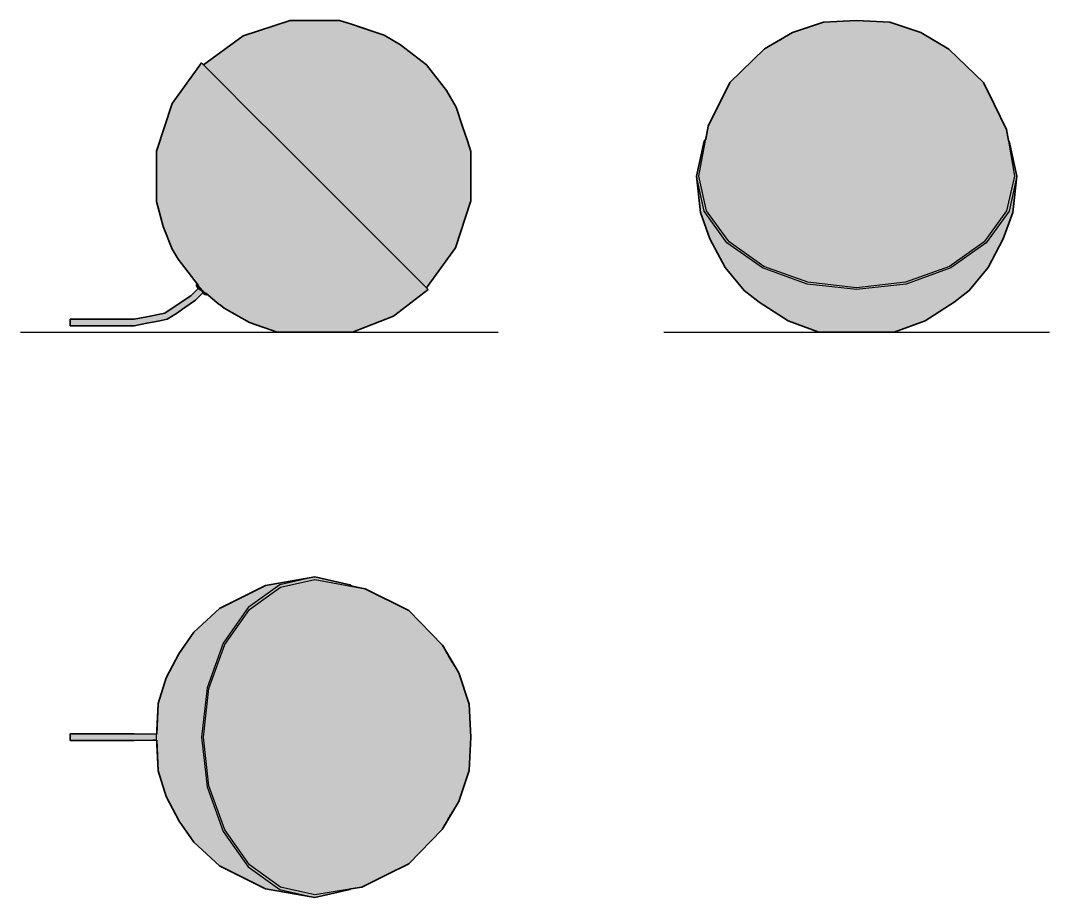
# Model space of a CAD drawing. Header units: millimetres. Extents: x 0 to 802, y -441 to 243.
import ezdxf

# ---------------------------------------------------------------- set-up
doc = ezdxf.new("R2010")
doc.units = ezdxf.units.MM
doc.layers.add('Blocks', color=7, linetype='Continuous')
doc.layers.add('Blocks$Fill', color=7, linetype='Continuous', true_color=0xffffff)
for name, color, linetype, lineweight, true_color in [('Blocks$Inner', 7, 'Continuous', 25, 0x007f00), ('Blocks$Outline', 7, 'Continuous', 35, 0xff3f3f), ('Groud', 7, 'Continuous', 25, 0x243775)]:
    doc.layers.add(name, color=color, linetype=linetype, lineweight=lineweight, true_color=true_color)

# ---------------------------------------------------------------- blocks, each defined once
blk = doc.blocks.new('VL Studio Ø250 Table Lamp Top')
at = {"layer": 'Blocks$Fill'}
blk.add_hatch(color=256, dxfattribs=at).paths.add_polyline_path([(264.1, 101.37), (230.13, 118.34), (219.89, 120.21), (218.27, 121.38), (190.96, 127.5), (152.36, 120.77), (116.62, 102.98), (96.62, 84.41), (84.91, 67.61), (74.98, 48.76), (68.79, 28.79), (67.62, 4.95), (50, 5), (0, 5), (0, 0), (50, 0), (67.61, 0.12), (68.79, -23.79), (74.98, -43.75), (85.05, -62.99), (96.62, -79.41), (116.62, -97.98), (152.36, -115.77), (190.96, -122.5), (218.27, -116.38), (218.97, -115.88), (227.58, -114.46), (264.1, -96.37), (290.22, -69.52), (303.23, -47.59), (311.17, -23.37), (312.44, 2.5), (311.17, 28.37), (303.25, 52.62), (290.39, 74.3)], flags=0)
at = {"layer": 'Blocks$Inner'}
for points in [[(190.96, 127.5), (163.64, 121.38), (139, 103.63), (119.45, 75.97), (106.89, 41.13), (102.57, 2.5), (106.89, -36.13), (119.45, -70.97), (139, -98.63), (163.64, -116.38), (190.96, -122.5)], [(290.22, -69.52), (264.1, -96.37), (247.17, -104.64), (227.58, -114.46), (190.96, -120.5), (164.08, -114.48), (139.83, -97.01), (120.59, -69.8), (108.24, -35.51), (103.98, 2.5), (108.24, 40.51), (120.59, 74.8), (139.83, 102.01), (164.08, 119.48), (190.96, 125.5), (230.13, 118.34), (264.1, 101.37), (290.39, 74.3)], [(219.89, 120.21), (218.27, 121.38), (190.96, 127.5), (152.36, 120.77)], [(116.62, -97.98), (96.62, -79.41), (85.05, -62.99), (74.98, -43.75), (68.79, -23.79), (67.5, 2.5), (68.79, 28.79), (74.98, 48.76), (84.91, 67.61), (96.62, 84.41), (116.62, 102.98)], [(303.25, 52.62), (311.17, 28.37), (312.44, 2.5), (311.17, -23.37), (303.23, -47.59)], [(67.62, 4.95), (66.77, 4.96), (50, 5), (0, 5), (0, 4.91), (0, 4.67), (0, 4.27), (0, 3.75), (0, 3.15), (0, 2.5), (0, 1.85), (0, 1.25), (0, 0.73), (0, 0.33), (0, 0.09), (0, 0), (50, 0), (64.45, 0.15), (67.62, 0.12)], [(218.97, -115.88), (218.27, -116.38), (190.96, -122.5), (152.36, -115.77)]]:
    blk.add_lwpolyline(points, dxfattribs=at)
for points in [[(116.62, 102.98), (134.43, 111.76), (152.36, 120.77), (116.62, 102.98)], [(290.39, 74.3), (296.6, 63.06), (303.25, 52.62), (290.39, 74.3)], [(303.23, -47.59), (296.6, -58.06), (290.22, -69.52), (303.23, -47.59)], [(116.62, -97.98), (152.36, -115.77), (134.43, -106.76), (116.62, -97.98)]]:
    blk.add_open_spline(points, degree=1, dxfattribs=at)
blk.add_open_spline([(67.59, 4.31), (67.41, 4.31), (67.58, 4.26)], degree=1, knots=[1.98641491, 1.98641491, 2, 2.02701271, 2.02701271], dxfattribs=at)
at = {"layer": 'Blocks$Outline'}
for points in [[(152.36, 120.77), (116.62, 102.98)], [(218.27, 121.38), (190.96, 127.5), (152.36, 120.77)], [(219.89, 120.21), (218.27, 121.38)], [(230.13, 118.34), (219.89, 120.21)], [(264.1, 101.37), (230.13, 118.34)], [(116.62, 102.98), (96.62, 84.41), (84.91, 67.61), (74.98, 48.76), (68.79, 28.79)], [(290.39, 74.3), (264.1, 101.37)], [(303.25, 52.62), (290.39, 74.3)], [(311.17, 28.37), (303.25, 52.62)], [(68.79, 28.79), (67.62, 4.95)], [(312.44, 2.5), (311.17, 28.37)], [(50, 5), (0, 5)], [(0, 5), (0, 4.91), (0, 4.67), (0, 4.27), (0, 3.75), (0, 3.15), (0, 2.5), (0, 1.85), (0, 1.25), (0, 0.73), (0, 0.33), (0, 0.09), (0, 0)], [(0, 0), (50, 0)], [(67.62, 4.95), (66.77, 4.96), (50, 5)], [(50, 0), (64.45, 0.15), (67.61, 0.12)], [(67.61, 0.12), (68.79, -23.79)], [(311.17, -23.37), (312.44, 2.5)], [(68.79, -23.79), (74.98, -43.75), (85.05, -62.99), (96.62, -79.41), (116.62, -97.98)], [(303.23, -47.59), (311.17, -23.37)], [(290.22, -69.52), (303.23, -47.59)], [(264.1, -96.37), (290.22, -69.52)], [(116.62, -97.98), (152.36, -115.77)], [(227.58, -114.46), (247.17, -104.64), (264.1, -96.37)], [(152.36, -115.77), (190.96, -122.5)], [(190.96, -122.5), (218.27, -116.38)], [(218.27, -116.38), (218.97, -115.88)], [(218.97, -115.88), (227.58, -114.46)]]:
    blk.add_lwpolyline(points, dxfattribs=at)
blk = doc.blocks.new('VL Studio Ø250 Table Lamp Front')
at = {"layer": 'Blocks$Fill'}
blk.add_hatch(color=256, dxfattribs=at).paths.add_polyline_path([(222.36, 220.77), (200.43, 233.77), (176.21, 241.72), (150.34, 242.99), (124.47, 241.72), (100.22, 233.79), (78.54, 220.94), (51.47, 194.64), (34.5, 160.67), (32.63, 150.44), (31.46, 148.81), (25.34, 121.5), (28.57, 93.28), (35.97, 72.73), (47.74, 50.44), (62.58, 32.52), (74.28, 23.42), (93.2, 11.08), (96.99, 8.83), (120.97, 0), (122.4, 0), (126.57, 0), (133.07, 0), (141.26, 0), (150.34, 0), (159.42, 0), (167.61, 0), (174.11, 0), (178.28, 0), (179.71, 0), (203.69, 8.83), (207.48, 11.08), (226.4, 23.42), (238.1, 32.52), (252.94, 50.44), (264.71, 72.73), (272.11, 93.28), (275.34, 121.5), (269.22, 148.81), (268.72, 149.51), (267.3, 158.13), (249.21, 194.64)], flags=0)
at = {"layer": 'Blocks$Inner'}
for points in [[(100.22, 233.79), (124.47, 241.72), (150.34, 242.99), (176.21, 241.72), (200.43, 233.77)], [(222.36, 220.77), (249.21, 194.64), (257.48, 177.71), (267.3, 158.13), (273.34, 121.5), (267.32, 94.62), (249.85, 70.38), (222.64, 51.14), (188.35, 38.78), (150.34, 34.53), (112.33, 38.78), (78.04, 51.14), (50.83, 70.38), (33.36, 94.62), (27.34, 121.5), (34.5, 160.67), (51.47, 194.64), (78.54, 220.94)], [(32.63, 150.44), (31.46, 148.81), (25.34, 121.5), (28.57, 93.28), (35.97, 72.73), (47.74, 50.44), (62.58, 32.52), (74.28, 23.42), (93.2, 11.08), (96.99, 8.83), (120.97, 0), (122.4, 0), (126.57, 0), (133.07, 0), (141.26, 0), (150.34, 0), (159.42, 0), (167.61, 0), (174.11, 0), (178.28, 0), (179.71, 0), (203.69, 8.83), (207.48, 11.08), (226.4, 23.42), (238.1, 32.52), (252.94, 50.44), (264.71, 72.73), (272.11, 93.28), (275.34, 121.5), (269.22, 94.19), (251.47, 69.55), (223.81, 49.99), (188.97, 37.44), (150.34, 33.11), (111.71, 37.44), (76.87, 49.99), (49.21, 69.55), (31.46, 94.19), (25.34, 121.5)], [(275.34, 121.5), (269.22, 148.81), (268.72, 149.51)]]:
    blk.add_lwpolyline(points, dxfattribs=at)
for points in [[(78.54, 220.94), (89.78, 227.14), (100.22, 233.79), (78.54, 220.94)], [(200.43, 233.77), (210.9, 227.14), (222.36, 220.77), (200.43, 233.77)]]:
    blk.add_open_spline(points, degree=1, dxfattribs=at)
at = {"layer": 'Blocks$Outline'}
for points in [[(124.47, 241.72), (100.22, 233.79)], [(150.34, 242.99), (124.47, 241.72)], [(176.21, 241.72), (150.34, 242.99)], [(200.43, 233.77), (176.21, 241.72)], [(100.22, 233.79), (78.54, 220.94)], [(222.36, 220.77), (200.43, 233.77)], [(78.54, 220.94), (51.47, 194.64)], [(249.21, 194.64), (222.36, 220.77)], [(51.47, 194.64), (34.5, 160.67)], [(267.3, 158.13), (257.48, 177.71), (249.21, 194.64)], [(34.5, 160.67), (32.63, 150.44)], [(268.72, 149.51), (267.3, 158.13)], [(31.46, 148.81), (25.34, 121.5), (28.57, 93.28), (35.97, 72.73), (47.74, 50.44), (62.58, 32.52), (74.28, 23.42)], [(32.63, 150.44), (31.46, 148.81)], [(269.22, 148.81), (268.72, 149.51)], [(275.34, 121.5), (269.22, 148.81)], [(226.4, 23.42), (238.1, 32.52), (252.94, 50.44), (264.71, 72.73), (272.11, 93.28), (275.34, 121.5)], [(74.28, 23.42), (93.2, 11.08), (96.99, 8.83)], [(203.69, 8.83), (207.48, 11.08), (226.4, 23.42)], [(96.99, 8.83), (120.97, 0)], [(179.71, 0), (203.69, 8.83)], [(120.97, 0), (122.4, 0)], [(122.4, 0), (126.57, 0)], [(126.57, 0), (133.07, 0)], [(133.07, 0), (141.26, 0)], [(141.26, 0), (150.34, 0)], [(150.34, 0), (159.42, 0)], [(159.42, 0), (167.61, 0)], [(167.61, 0), (174.11, 0)], [(174.11, 0), (178.28, 0)], [(178.28, 0), (179.71, 0)]]:
    blk.add_lwpolyline(points, dxfattribs=at)
blk = doc.blocks.new('VL Studio Ø250 Table Lamp Side')
at = {"layer": 'Blocks$Fill'}
blk.add_hatch(color=256, dxfattribs=at).paths.add_polyline_path([(296.41, 224.03), (283.51, 231.62), (248.8, 242.99), (210.32, 242.99), (173.72, 231.09), (142.58, 208.47), (141.17, 209.89), (118.18, 178.25), (106.1, 141.05), (106.1, 101.95), (111.32, 82.38), (118.18, 64.75), (122.92, 56.88), (138.61, 36.44), (138.23, 36.11), (137.17, 37.17), (137.26, 36.36), (137.32, 35.79), (137.65, 35.31), (138.1, 34.64), (138.64, 34.1), (132.8, 28.26), (124.53, 22.74), (112.52, 14.71), (98.35, 11.89), (88.6, 9.96), (38.6, 9.96), (38.6, 5.04), (38.6, 4.96), (88.6, 4.96), (98.35, 6.89), (114.43, 10.09), (121.64, 14.37), (128.07, 19.21), (136.33, 24.73), (142.17, 30.57), (142.71, 30.03), (143.38, 29.58), (143.86, 29.25), (144.43, 29.19), (145.24, 29.1), (144.18, 30.17), (144.4, 30.42), (155.62, 21.09), (158.7, 18.52), (178.6, 7.36), (200.19, 0), (201.61, 0), (205.78, 0), (212.28, 0), (220.47, 0), (229.54, 0), (238.62, 0), (246.81, 0), (253.32, 0), (257.49, 0), (258.93, 0), (290.72, 12.49), (317.95, 33.11), (316.53, 34.53), (339.15, 65.66), (351.04, 102.26), (351.04, 140.74), (344.7, 160.47), (339.74, 175.33), (332.11, 188.33), (316.53, 208.47)], flags=0)
at = {"layer": 'Blocks$Inner'}
for points in [[(142.58, 208.47), (173.72, 231.09), (210.32, 242.99), (248.8, 242.99), (257.15, 240.45), (268.55, 236.64)], [(351.04, 140.74), (348.5, 149.1), (339.74, 175.33), (332.11, 188.33), (316.53, 208.47), (296.41, 224.03), (283.51, 231.62), (257.19, 240.45), (248.8, 242.99)], [(158.7, 18.52), (178.6, 7.36), (200.19, 0), (201.61, 0), (205.78, 0), (212.28, 0), (220.47, 0), (229.54, 0), (238.62, 0), (246.81, 0), (253.32, 0), (257.49, 0), (258.93, 0), (290.72, 12.49), (317.95, 33.11), (313.62, 37.44), (301.07, 49.99), (281.51, 69.55), (256.87, 94.19), (229.56, 121.5), (202.24, 148.81), (177.6, 173.45), (158.05, 193.01), (145.5, 205.56), (141.17, 209.89), (118.18, 178.25), (106.1, 141.05), (106.1, 101.95), (111.32, 82.38), (118.18, 64.75), (122.92, 56.88), (138.61, 36.44)], [(316.53, 34.53), (339.15, 65.66), (351.04, 102.26), (351.04, 140.74), (348.5, 149.14), (344.7, 160.47)], [(138.64, 34.11), (132.8, 28.26), (124.53, 22.74), (112.52, 14.71), (98.35, 11.89), (88.6, 9.96), (38.6, 9.96), (38.6, 9.87), (38.6, 9.62), (38.6, 9.22), (38.6, 8.71), (38.6, 8.1), (38.6, 7.46), (38.6, 6.81), (38.6, 6.21), (38.6, 5.69), (38.6, 5.29), (38.6, 5.04), (38.6, 4.96), (88.6, 4.96), (98.35, 6.89), (107.23, 8.58), (114.43, 10.09), (121.64, 14.37), (128.07, 19.21), (136.33, 24.73), (142.18, 30.57), (142.71, 30.03), (143.38, 29.58), (143.86, 29.25), (144.43, 29.19), (145.24, 29.1), (143.22, 31.12), (139.19, 35.16), (137.17, 37.17), (137.26, 36.36), (137.32, 35.79), (137.65, 35.31), (138.1, 34.64), (140.41, 32.34)]]:
    blk.add_lwpolyline(points, dxfattribs=at)
blk.add_lwpolyline([(158.7, 18.52), (157.63, 19.46), (155, 21.59), (144.41, 30.42)], close=True, dxfattribs=at)
for points in [[(139.19, 35.16), (137.32, 35.79), (140.33, 32.54), (140.72, 32.65), (139.19, 35.16)], [(138.63, 36.46), (138.24, 36.11)], [(140.72, 32.65), (143.22, 31.12), (144.43, 29.19), (140.72, 32.65)], [(144.4, 30.42), (144.18, 30.17)]]:
    blk.add_open_spline(points, degree=1, dxfattribs=at)
at = {"layer": 'Blocks$Outline'}
for points in [[(210.32, 242.99), (173.72, 231.09)], [(248.8, 242.99), (210.32, 242.99)], [(283.51, 231.62), (257.19, 240.45), (248.8, 242.99)], [(173.72, 231.09), (142.58, 208.47)], [(296.41, 224.03), (283.51, 231.62)], [(316.53, 208.47), (296.41, 224.03)], [(141.17, 209.89), (118.18, 178.25)], [(142.58, 208.47), (141.17, 209.89)], [(332.11, 188.33), (316.53, 208.47)], [(339.74, 175.33), (332.11, 188.33)], [(118.18, 178.25), (106.1, 141.05)], [(344.7, 160.47), (339.74, 175.33)], [(351.04, 140.74), (348.5, 149.14), (344.7, 160.47)], [(106.1, 141.05), (106.1, 101.95)], [(351.04, 102.26), (351.04, 140.74)], [(106.1, 101.95), (111.32, 82.38), (118.18, 64.75)], [(339.15, 65.66), (351.04, 102.26)], [(118.18, 64.75), (122.92, 56.88)], [(316.53, 34.53), (339.15, 65.66)], [(122.92, 56.88), (138.61, 36.44)], [(138.64, 34.1), (132.8, 28.26)], [(138.23, 36.11), (137.17, 37.17)], [(137.17, 37.17), (137.26, 36.36)], [(137.26, 36.36), (137.32, 35.79)], [(137.32, 35.79), (137.65, 35.31)], [(137.65, 35.31), (138.1, 34.64)], [(138.1, 34.64), (138.64, 34.1)], [(138.61, 36.44), (138.23, 36.11)], [(290.72, 12.49), (317.95, 33.11)], [(317.95, 33.11), (316.53, 34.53)], [(132.8, 28.26), (124.53, 22.74)], [(128.07, 19.21), (136.33, 24.73)], [(136.33, 24.73), (142.17, 30.57)], [(142.17, 30.57), (142.71, 30.03)], [(142.71, 30.03), (143.38, 29.58)], [(143.38, 29.58), (143.86, 29.25)], [(143.86, 29.25), (144.43, 29.19)], [(144.18, 30.17), (144.4, 30.42)], [(145.24, 29.1), (144.18, 30.17)], [(144.4, 30.42), (155, 21.59), (155.62, 21.09)], [(144.43, 29.19), (145.24, 29.1)], [(124.53, 22.74), (112.52, 14.71)], [(114.43, 10.09), (121.64, 14.37), (128.07, 19.21)], [(155.62, 21.09), (158.7, 18.52)], [(158.7, 18.52), (178.6, 7.36)], [(88.6, 9.96), (38.6, 9.96)], [(38.6, 9.96), (38.6, 9.87), (38.6, 9.62), (38.6, 9.22), (38.6, 8.71), (38.6, 8.1), (38.6, 7.46), (38.6, 6.81), (38.6, 6.21), (38.6, 5.69), (38.6, 5.29), (38.6, 5.04)], [(98.35, 11.89), (88.6, 9.96)], [(112.52, 14.71), (98.35, 11.89)], [(98.35, 6.89), (107.23, 8.58), (114.43, 10.09)], [(258.93, 0), (290.72, 12.49)], [(38.6, 5.04), (38.6, 4.96)], [(38.6, 4.96), (88.6, 4.96)], [(88.6, 4.96), (98.35, 6.89)], [(178.6, 7.36), (200.19, 0)], [(200.19, 0), (201.61, 0)], [(201.61, 0), (205.78, 0)], [(205.78, 0), (212.28, 0)], [(212.28, 0), (220.47, 0)], [(220.47, 0), (229.54, 0)], [(229.54, 0), (238.62, 0)], [(238.62, 0), (246.81, 0)], [(246.81, 0), (253.32, 0)], [(253.32, 0), (257.49, 0)], [(257.49, 0), (258.93, 0)]]:
    blk.add_lwpolyline(points, dxfattribs=at)

msp = doc.modelspace()

# ---------------------------------------------------------------- linework, layer by layer
at = {"layer": 'Groud'}
for points in [[(0, 0), (372.57, 0)], [(501.7, 0), (802.38, 0)]]:
    msp.add_lwpolyline(points, dxfattribs=at)

# ---------------------------------------------------------------- block references
at = {"layer": 'Blocks'}
for name, p in [('VL Studio Ø250 Table Lamp Side', (0, 0)), ('VL Studio Ø250 Table Lamp Front', (501.7, 0)), ('VL Studio Ø250 Table Lamp Top', (38.6, -318.59))]:
    msp.add_blockref(name, p, dxfattribs=at)

doc.saveas('drawing.dxf')
